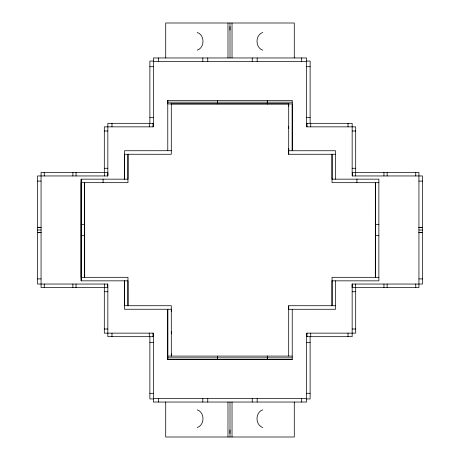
<?xml version="1.0" encoding="UTF-8"?>
<svg xmlns="http://www.w3.org/2000/svg" width="460" height="460" viewBox="0 0 460 460"><rect width="100%" height="100%" fill="white"/><g stroke="black" fill="none" stroke-linecap="round" stroke-linejoin="round"><path stroke-width="0.69" d="M37.536 278.909L41.066 278.909M84.669 232.288L84.669 277.328L84.651 182.672L84.669 227.746M104.311 291.726L107.841 291.726M153.404 336.68L107.841 336.68L107.847 284.044L37.536 284.044L37.536 175.956L107.847 175.956L107.841 172.419L41.066 172.419L41.066 287.58L107.841 287.58M171.31 311.523L171.292 305.722L124.447 305.728L124.447 280.841M127.966 154.261L127.966 179.17L81.132 179.153L81.132 280.841L127.966 280.841L127.966 305.728L127.966 277.311L81.132 277.322L81.132 182.672L127.966 182.672L127.978 154.301M149.874 393.317L153.404 393.317M292.192 359.611L167.768 359.599L167.773 309.258L167.773 359.616L292.226 359.616L292.226 309.287M288.702 148.482L288.707 154.278L288.702 103.914L288.702 106.139M306.596 66.729L310.126 66.729M352.159 168.274L355.689 168.274M306.596 123.32L352.159 123.32L352.159 175.956L422.464 175.956L422.464 284.044L352.153 284.044L352.159 287.58L418.933 287.58L418.933 172.419L352.159 172.419M418.933 181.09L422.464 181.09M37.536 181.09L41.066 181.09M104.311 168.274L107.841 168.274M149.874 66.723L153.404 66.683M306.596 393.317L310.126 393.271M352.159 291.726L355.689 291.726M418.933 278.909L422.464 278.909M81.161 280.841L81.167 179.17M288.707 150.754L335.541 150.742L335.553 179.153M332.074 179.164L378.867 179.153L378.867 280.841L332.039 280.841M378.833 182.689L332.034 182.672L332.034 154.261M167.768 100.401L292.226 100.383L292.226 150.713L292.226 103.914L167.773 103.914L167.768 100.401L167.785 150.708M217.545 100.401L217.505 103.92M267.289 100.401L267.294 103.908M332.034 154.295L332.022 179.153M332.034 280.876L332.022 305.728M378.856 277.328L332.034 277.311L332.034 305.728M171.298 103.914L171.292 154.278L124.447 154.261L124.447 179.153L124.459 154.301M171.298 150.713L124.459 150.742L124.459 179.153M288.69 356.092L288.707 305.722L335.553 305.728M292.215 356.092L167.785 356.092M387.13 172.419L387.136 175.956M355.339 175.956L355.339 172.419M72.864 284.044L72.893 287.58M104.662 284.044L104.662 287.58M301.651 57.96L301.685 61.49M202.82 61.49L202.82 57.96M252.235 61.49L252.235 57.96M149.293 123.32L149.293 126.851M310.736 123.32L310.736 126.851M72.887 172.419L72.887 175.956M104.667 175.956L104.662 172.419M355.333 284.044L355.339 287.58M387.107 284.044L387.136 287.58M149.264 333.149L149.293 336.68M310.707 333.149L310.736 336.68M153.404 61.065L149.868 61.065L149.874 123.32M306.596 61.065L310.132 61.065L310.126 123.32M153.404 61.496L306.596 61.49M167.773 102.149L292.226 102.149M170.844 103.92L289.11 103.92M149.868 117.662L153.404 117.662M306.596 117.662L310.132 117.662M153.404 123.32L107.841 123.32L107.847 175.956M104.311 130.996L107.841 130.996M352.159 130.996L355.689 130.996M288.707 154.278L335.553 154.261M81.132 224.411L84.651 224.411L84.651 235.589L81.132 235.589M375.348 224.411L378.867 224.411M37.536 227.32L41.066 227.32M418.933 227.32L422.464 227.32M37.536 227.545L41.066 227.545M418.933 227.545L422.464 227.545M37.536 230L41.066 230M418.933 230L422.464 230M37.536 232.455L41.066 232.455M418.933 232.455L422.464 232.455M37.536 232.679L41.066 232.679M418.933 232.679L422.464 232.679M375.348 235.589L378.867 235.589M104.311 329.003L107.841 329.003M352.159 329.003L355.689 329.003M306.596 336.68L352.159 336.68L352.153 284.044M149.868 342.338L153.404 342.338M306.596 342.338L310.132 342.338M167.773 357.851L292.226 357.851M153.404 398.509L306.596 398.504M252.235 398.509L252.235 402.04M301.685 398.509L301.685 402.04M153.404 398.935L149.868 398.935L149.874 336.68M306.596 398.935L310.132 398.935L310.126 336.68M202.82 398.509L202.82 402.04M288.69 126.189L288.702 128.426M171.298 331.574L171.31 333.81M171.298 353.861L171.31 356.092L171.292 309.247L124.459 309.258L124.447 280.876L124.447 305.728M84.657 205.223L84.669 207.483M84.657 252.552L84.669 254.811M267.289 356.08L267.294 359.611M217.505 356.08L217.551 359.611M288.707 305.722L288.702 309.287L335.541 309.258L335.553 280.841M415.754 172.419L415.754 175.956M415.754 284.044L415.754 287.58M383.956 172.419L383.956 175.956M383.956 284.044L383.956 287.58M356.92 179.153L356.92 182.672M355.695 172.419L355.689 126.856L306.596 126.856L306.596 57.96L153.404 57.96L153.404 126.856L104.305 126.856L104.305 172.419M355.695 287.58L355.689 333.143L306.596 333.143L306.596 402.04L153.404 402.04L153.404 333.143L104.305 333.143L104.305 287.58M352.475 172.419L352.475 175.956M352.475 284.044L352.475 287.58M348.019 123.32L348.019 126.851M348.019 333.149L348.019 336.68M307.01 123.32L307.01 126.851M307.01 333.149L307.01 336.68M294.279 57.96L294.279 23L165.721 23L165.721 57.96M294.279 402.04L294.279 437L165.721 437L165.721 402.04M267.34 100.383L267.34 103.908M267.34 356.092L267.34 359.616M257.18 57.96L257.174 61.49M257.174 398.509L257.18 402.04M232.03 23L232.03 57.96M232.03 402.04L232.03 437M230 23L230 57.96M230 402.04L230 437M229.954 26.536L229.954 30.072M229.954 429.928L229.954 433.464M227.97 23L227.97 57.96M227.97 402.04L227.97 437M207.759 57.96L207.759 61.49M207.759 398.509L207.759 402.04M158.349 57.96L158.349 61.49M158.349 398.509L158.349 402.04M152.99 123.32L152.99 126.851M152.99 333.149L152.99 336.68M111.981 123.32L111.981 126.851M111.981 333.149L111.981 336.68M107.525 172.419L107.525 175.956M107.525 284.044L107.525 287.58M103.08 179.153L103.08 182.672M76.044 172.419L76.044 175.956M76.044 284.044L76.044 287.58M44.246 172.419L44.246 175.956M44.246 284.044L44.246 287.58M197.213 32.487A9.056 7.417 90 0 1 203.004 41.325A9.056 7.417 90 0 1 197.213 50.163M262.786 427.512A9.056 7.417 90 0 1 256.996 418.675A9.056 7.417 90 0 1 262.786 409.837M262.786 50.163A9.056 7.417 -90 0 1 256.996 41.325A9.056 7.417 -90 0 1 262.786 32.487M197.213 409.837A9.056 7.417 -90 0 1 203.004 418.675A9.056 7.417 -90 0 1 197.213 427.512M375.343 182.706L375.331 277.328L375.348 182.672"/></g></svg>
